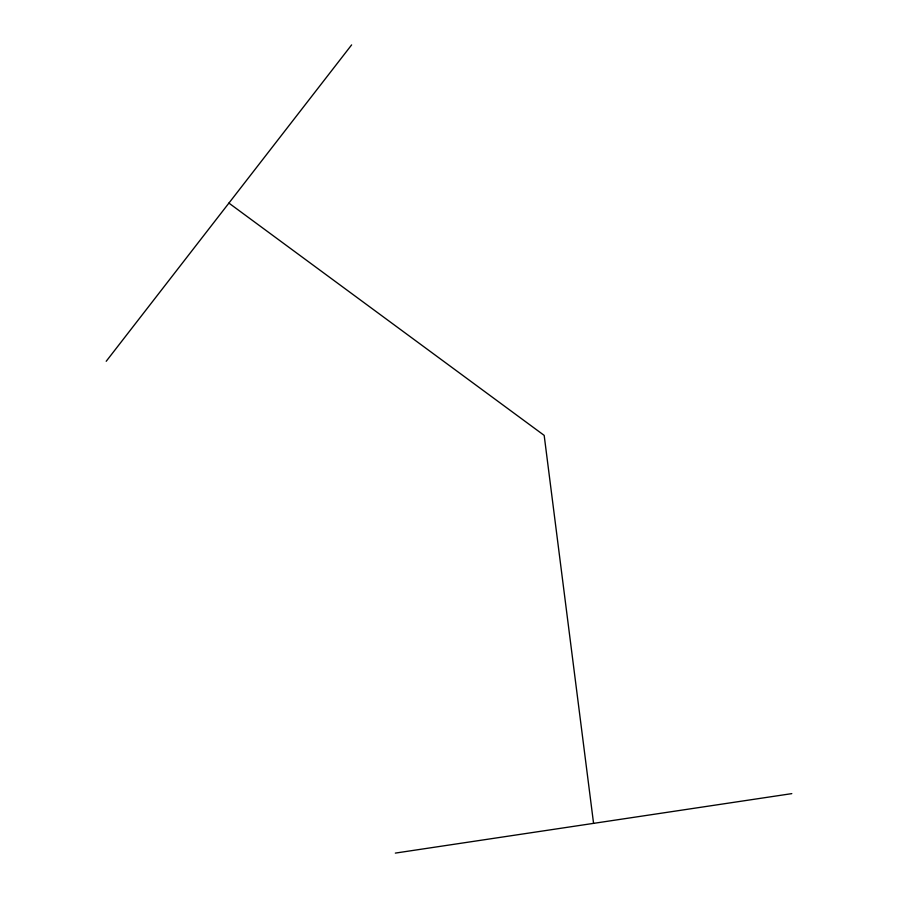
<?xml version="1.0" encoding="UTF-8"?>
<svg xmlns="http://www.w3.org/2000/svg" width="898" height="898" viewBox="0 0 898 898"><rect width="100%" height="100%" fill="white"/><g stroke="black" fill="none" stroke-linecap="round" stroke-linejoin="round"><path stroke-width="1.35" d="M106.2 361.288L351.623 44.9M395.333 853.1L791.8 793.63M228.911 203.094L544.177 435.384L593.567 823.365"/></g></svg>
